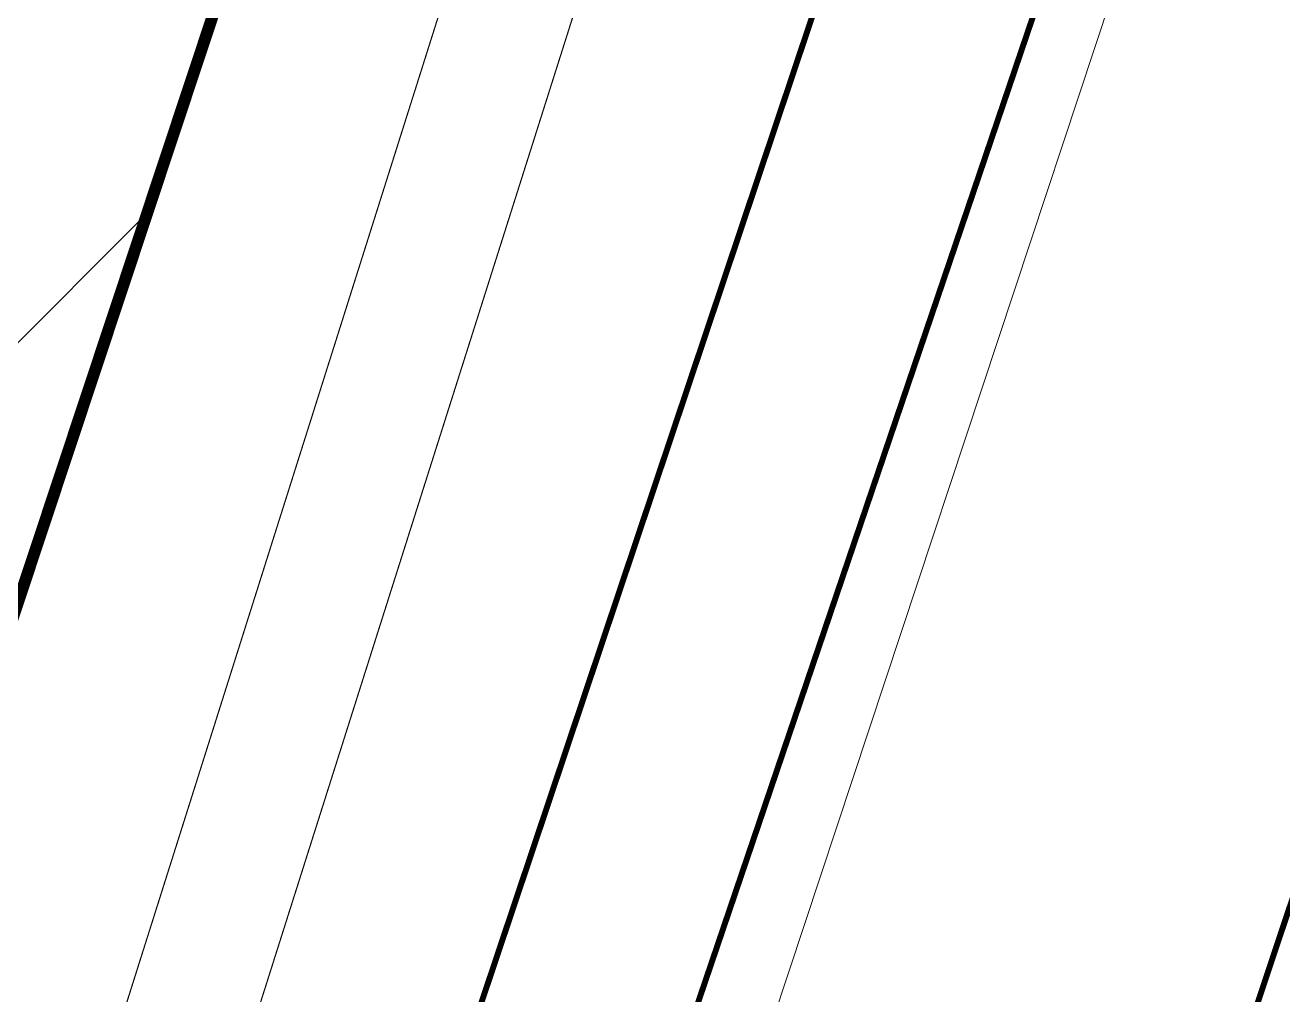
# Model space of a CAD drawing. Header units: inches. Extents: x 350994 to 353538, y 1581369 to 1583842.
# Drawn here: x 351621.23 to 351642.47, y 1583390.1 to 1583406.48 of the extents above; entities that cross this region are included whole.
import ezdxf

# ---------------------------------------------------------------- set-up
doc = ezdxf.new("R2010")
doc.units = ezdxf.units.IN
doc.header["$MEASUREMENT"] = 0
for name, pattern in [('1', [0]), ('ACAD_ISO03W100', [30, 12, -18]), ('DASHDOTX2', [2, 1, -0.5, 0, -0.5])]:
    doc.linetypes.add(name, pattern=pattern)
for name, color, linetype in [('CULVERT', 255, '1'), ('CW', 94, '1'), ('EP TF', 5, 'Continuous'), ('FOREST', 96, 'Continuous'), ("ROAD'S", 1, '1')]:
    doc.layers.add(name, color=color, linetype=linetype)
doc.styles.get("Standard").update_dxf_attribs({"font": 'arial.ttf'})
doc.linetypes.add('SILT_FENCE', pattern='A,0.5,-0.2,["EP",Standard,S=0.1,R=0,X=-0.1,Y=-0.05],-0.2', length=0.9)

msp = doc.modelspace()

# ---------------------------------------------------------------- hatches: boundary and pattern name
at = {"layer": 'FOREST', "lineweight": 5}
h = msp.add_hatch(dxfattribs=at)
h.set_pattern_fill('ANSI31', color=96, scale=50, style=0)
h.paths.add_polyline_path([(351604.927, 1583347.98), (351663.004, 1583522.95), (351611.878, 1583545.359), (351490.292, 1583598.085), (351436.57, 1583404.465), (351529.745, 1583373.171)])
h.paths.add_polyline_path([(351517.509, 1583480.14), (351575.366, 1583480.14), (351575.366, 1583465.14), (351517.509, 1583465.14)], flags=24)

# ---------------------------------------------------------------- linework, layer by layer
at = {"layer": 'CULVERT', "color": 250, "linetype": 'DASHDOTX2', "lineweight": 5, "ltscale": 2, "const_width": 0.02}
for points in [[(351502.725, 1583612.858), (351664.879, 1583522.673), (351608.414, 1583343.99)], [(351610.516, 1583343.625), (351674.223, 1583544.653)]]:
    msp.add_lwpolyline(points, dxfattribs=at)
at = {"layer": 'CW', "linetype": 'ACAD_ISO03W100', "lineweight": 5, "ltscale": 0.1, "const_width": 0.1, "elevation": 92.972}
msp.add_lwpolyline([(351749.109, 1583331.101), (351789.128, 1583411.093), (351812.907, 1583459.527), (351780.156, 1583481.911), (351783.96, 1583500.876), (351739.982, 1583521.816), (351693.639, 1583544.401), (351671.316, 1583477.66), (351670.974, 1583476.53), (351641.025, 1583386.913), (351630.339, 1583354.569), (351629.04, 1583351.003), (351623.7, 1583336.079), (351671.425, 1583318.699), (351678.048, 1583332.36), (351679.182, 1583334.969), (351687.203, 1583355.095), (351749.109, 1583331.101)], dxfattribs=at)
at = {"layer": 'EP TF', "color": 252, "linetype": 'SILT_FENCE', "lineweight": 5, "ltscale": 6, "elevation": 113.044}
msp.add_lwpolyline([(351445.066, 1582827.53), (351461.885, 1582877.562), (351478.84, 1582928.409), (351495.281, 1582976.378), (351513.131, 1583028.233), (351530.907, 1583079.051), (351553.178, 1583146.847), (351559.818, 1583166.634), (351568.789, 1583193.104), (351576.505, 1583216.751), (351588.968, 1583253.117), (351608.717, 1583313.215), (351618.436, 1583343.137), (351695.259, 1583575.026)], dxfattribs=at)
at = {"layer": 'FOREST', "color": 96, "lineweight": 5, "const_width": 0.2, "elevation": 94.732}
msp.add_lwpolyline([(351604.927, 1583347.98), (351663.004, 1583522.95), (351611.878, 1583545.359), (351490.292, 1583598.085), (351436.57, 1583404.465), (351529.745, 1583373.171), (351604.927, 1583347.98)], dxfattribs=at)
at = {"layer": "ROAD'S", "lineweight": 5, "const_width": 0.1}
msp.add_lwpolyline([(351493.628, 1583641.759), (351482.419, 1583604.878), (351453.336, 1583502.652), (351427.872, 1583413.69), (351425.474, 1583406.168), (351428.205, 1583404.001), (351429.519, 1583403.242), (351451.062, 1583395.474), (351528.805, 1583369.389), (351608.336, 1583343.146), (351610.303, 1583342.984), (351612.716, 1583343.499), (351612.789, 1583343.767), (351619.489, 1583361.814), (351656.418, 1583471.89), (351678.861, 1583542.98), (351678.861, 1583542.98), (351631.507, 1583568.484), (351540.827, 1583618.553), (351496.133, 1583642.258, 0.356236)], format="xyb", close=True, dxfattribs=at)
msp.add_lwpolyline([(351597.032, 1583282.968), (351610.04, 1583323.246), (351616.628, 1583342.636), (351616.656, 1583343.05), (351654.53, 1583454.549), (351662.343, 1583478.043), (351666.833, 1583492.391), (351688.698, 1583561.07), (351688.698, 1583561.07), (351688.698, 1583561.07), (351691.573, 1583568.058)], dxfattribs=at)

doc.saveas('drawing.dxf')
